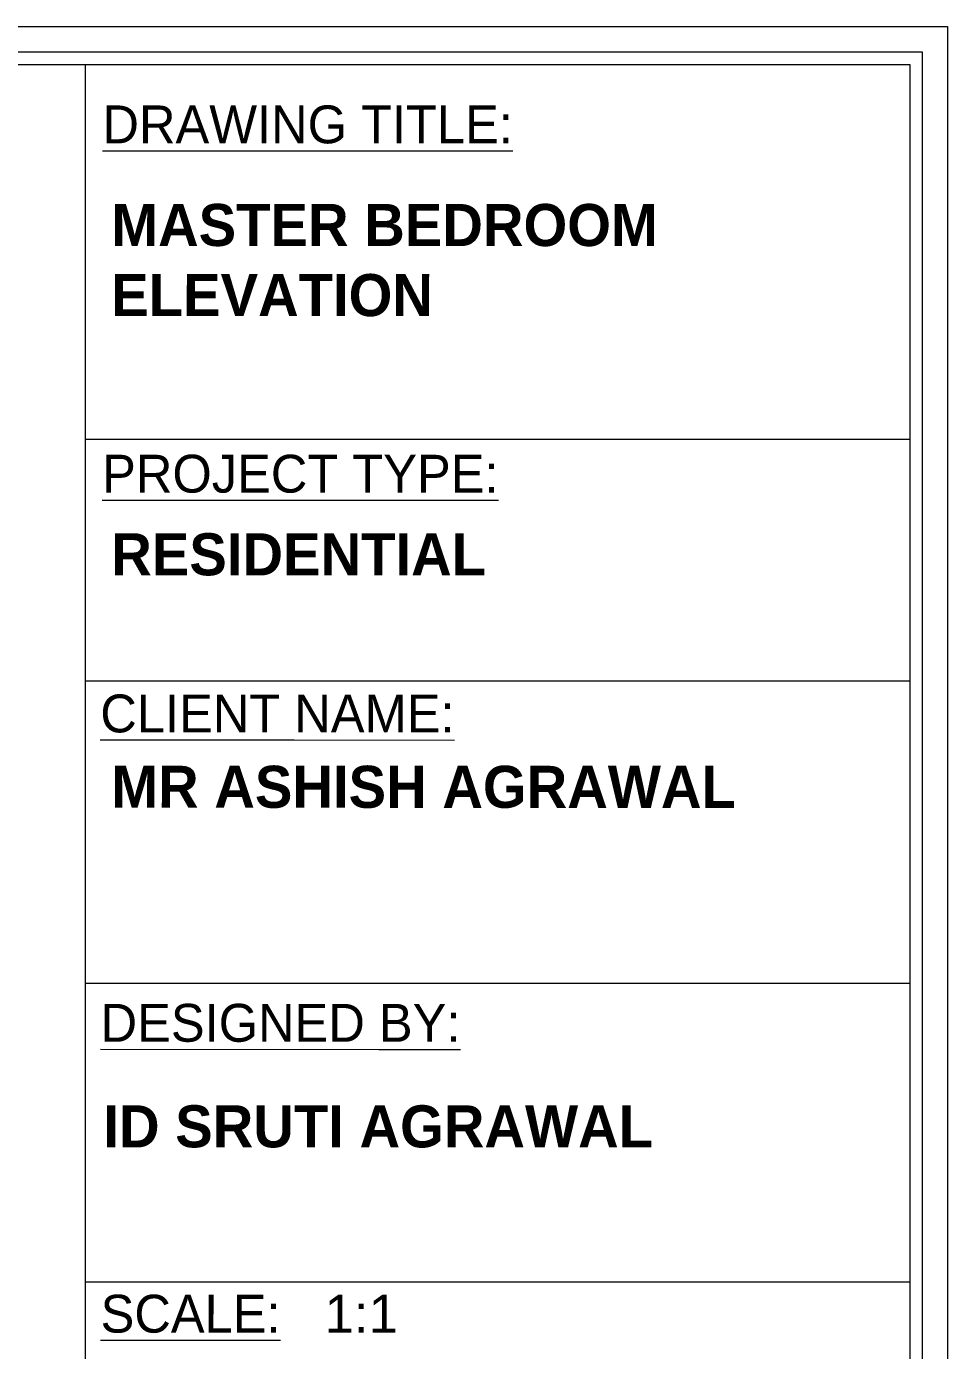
# Model space of a CAD drawing. Header units: inches. Extents: x 15448 to 46480, y -8154 to 0.
# Drawn here: x 22631.8 to 22816.9, y -4649 to -4383.1 of the extents above; entities that cross this region are included whole.
import ezdxf

# ---------------------------------------------------------------- set-up
doc = ezdxf.new("R2010")
doc.units = ezdxf.units.IN
doc.header["$MEASUREMENT"] = 0
doc.layers.add('furni', color=253, linetype='Continuous')
doc.styles.add('HEMI', font='stylu.ttf')
doc.styles.add('regular', font='swissl.ttf')

msp = doc.modelspace()

# ---------------------------------------------------------------- linework, layer by layer
at = {"layer": 'furni', "color": 18, "lineweight": 5, "true_color": 0x000000}
for p, q in [((22643.64, -4390.68), (22643.64, -4984.22)), ((22643.58, -4465.96), (22809.25, -4465.96)), ((22643.58, -4514.5), (22809.25, -4514.5)), ((22643.58, -4575.19), (22809.25, -4575.19)), ((22643.58, -4635.19), (22809.25, -4635.19))]:
    msp.add_line(p, q, dxfattribs=at)
for points in [[(21965.02, -4991.83), (21965.02, -4383.07), (22816.92, -4383.07), (22816.92, -4991.83)], [(21970.09, -4986.76), (21970.09, -4388.14), (22811.85, -4388.14), (22811.85, -4986.76)], [(21972.63, -4984.22), (21972.63, -4390.68), (22809.31, -4390.68), (22809.31, -4984.22)]]:
    msp.add_lwpolyline(points, close=True, dxfattribs=at)

# ---------------------------------------------------------------- texts
at = {"lineweight": 5, "attachment_point": 1, "rotation": 359.9906}
for s, insert, char_height, width, style in [('{\\LDRAWING TITLE:}', (22647.08, -4398.93), 7.604, 84.666, 'HEMI'), ('{\\fStylus BT|b1|i0|c0|p34;MASTER BEDROOM\\PELEVATION}', (22648.85, -4418.71), 8.4489, 183.8477, 'HEMI'), ('{\\LPROJECT TYPE:}', (22647.02, -4469.09), 7.604, 79.8735, 'HEMI'), ('{\\fStylus BT|b1|i0|c0|p34;RESIDENTIAL}', (22648.85, -4484.86), 8.4489, 129.0265, 'HEMI'), ('{\\LCLIENT NAME:}', (22646.65, -4517.25), 7.604, 78.5665, 'HEMI'), ('{\\fStylus BT|b1|i0|c0|p34;MR ASHISH AGRAWAL}', (22648.85, -4531.55), 8.4489, 156.2762, 'HEMI'), ('{\\LDESIGNED BY:}', (22646.71, -4579.38), 7.604, 80.327, 'HEMI'), ('{\\fStylus BT|b1|i0|c0|p34;ID SRUTI AGRAWAL}', (22647.27, -4599.75), 8.4489, 112.0606, 'HEMI'), ('{\\LSCALE:}', (22646.71, -4637.81), 7.604, 58.8165, 'HEMI'), ('1:1', (22691.71, -4637.81), 7.604, 30.2321, 'regular')]:
    msp.add_mtext(s, dxfattribs=dict(at, insert=insert, char_height=char_height, width=width, style=style))

doc.saveas('drawing.dxf')
